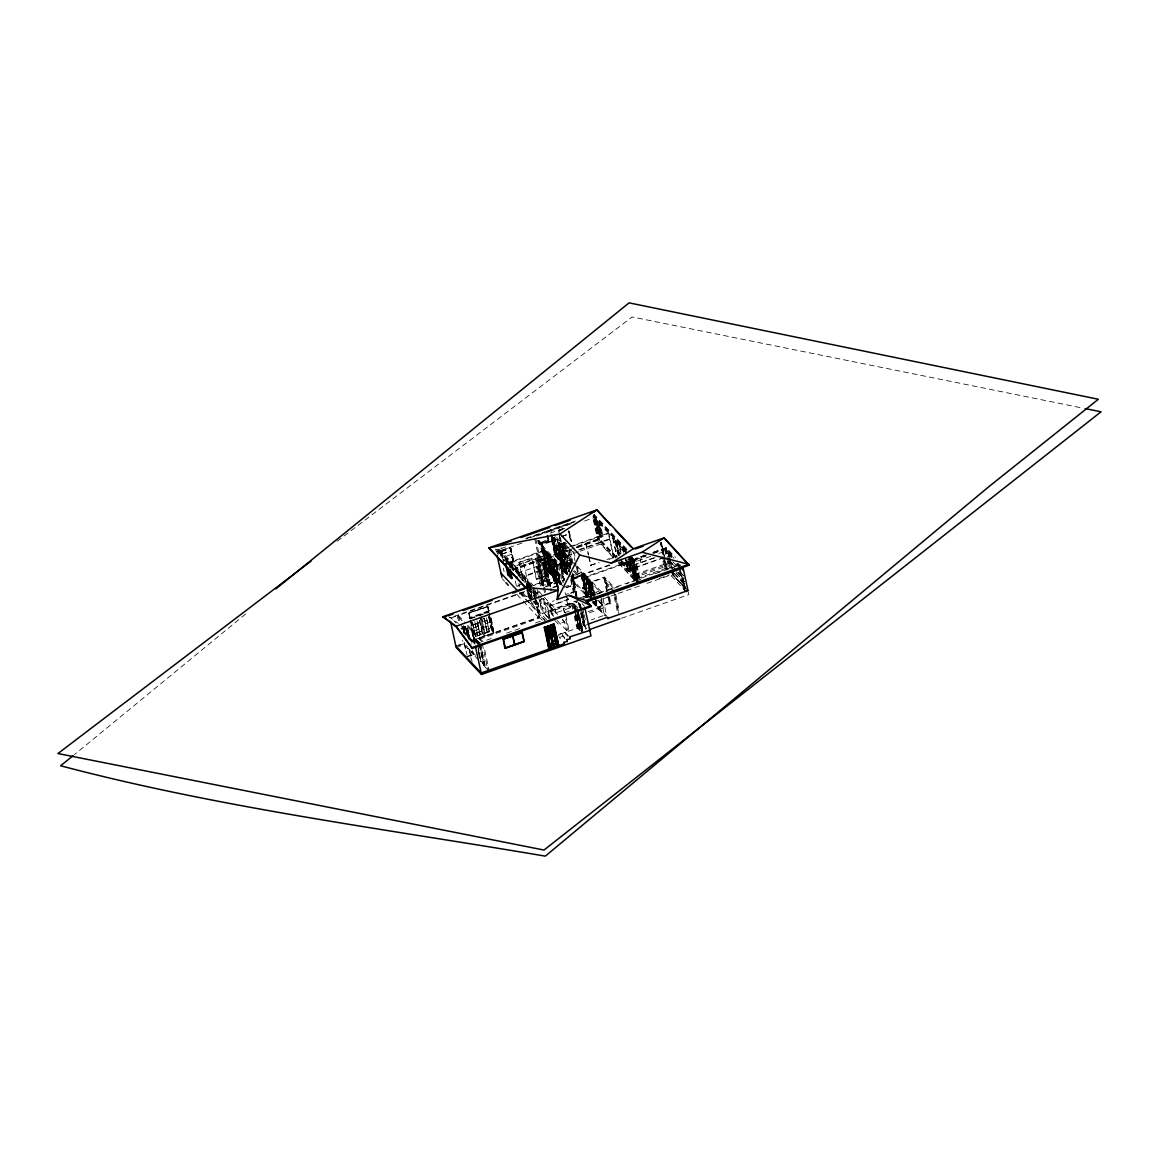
<?xml version="1.0" encoding="UTF-8"?>
<svg xmlns="http://www.w3.org/2000/svg" width="1159" height="1159" viewBox="0 0 1159 1159"><rect width="100%" height="100%" fill="white"/><g stroke="black" fill="none" stroke-linecap="round" stroke-linejoin="round"><path stroke-width="0.75" stroke-dasharray="5 3.75" d="M545.527 561.564L545.961 560.681M549.728 566.345L550.09 565.606L550.351 566.36M550.597 565.491L551.394 565.78M555.784 549.598L556.016 549.25M556.45 549.409L556.074 549.352M557.537 548.772L556.726 549.004M556.74 548.685L556.914 549.265M556.726 574.994L557.551 574.835M558.595 574.14L558.073 574.893M558.087 574.864L558.232 574.618M561.941 555.538L562.245 555.712M562.55 554.915L562.825 555.523M563.013 564.042L562.129 563.955L564.027 563.622M570.967 549.873L555.885 555.19L563.593 564.172L567.838 567.91L569.562 567.316L564.346 543.194L568.113 547.222L571.836 564.447M563.245 563.404L566.534 567.577M563.926 563.26L564.129 563.853M576.602 620.587L577.182 620.529M576.863 619.877L577.269 620.355M577.588 620.051L577.79 619.616M578.211 619.413L577.761 620.181M590.09 593.292L590.279 593.22M591.409 592.626L591.858 593.408M632.09 570.04L631.655 570.692M640.304 562.274L641.478 555.61M632.466 569.141L632.727 570.185M481.26 627.584L481.724 626.932L481.985 628.106M482.216 628.062L481.246 627.077L481.579 627.787M481.449 627.642L482.216 627.367M482.014 627.526L481.115 627.265L481.811 627.99M482.332 627.106L482.593 626.411L483.433 627.555L482.506 626.555M483.042 626.657L482.434 627.265L483.767 627.57M482.825 627.28L482.941 626.686M546.541 574.053L547.57 575.11M546.758 575.139L546.816 574.096M547.193 575.342L546.541 574.299M551.264 582.991L550.395 583.339L550.858 582.731M551.467 583.585L550.626 582.716L550.655 583.614M550.221 582.963L551.235 583.803M551.264 583.614L550.96 583.151M550.597 583.542L551.336 583.238L550.322 583.064M550.641 583.339L550.931 583.412M582.847 587.743L583.412 587.874M583.397 588.569L582.6 588.221C584.266 587.99 582.238 588.671 583.122 587.555M582.673 587.932L583.412 588.366L583.078 587.7M583.354 588.424L582.644 587.468M664.31 560.449L665.614 566.476L636.986 576.574L633.089 571.561L633.162 572.372M467.656 636.421L466.7 630.742L468.395 639.116M553.365 537.848L557.928 558.957L553.365 537.848L554.48 537.457L559.377 558.768M556.32 562.81C548.352 554.668 559.696 563.651 555.378 562.767M560.768 552.119C564.303 553.582 557.783 546.512 559.435 549.395L564.042 570.59L562.637 570.648M565.462 556.972L566.621 556.566L562.999 552.843L566.621 557.146L565.549 557.508L561.84 553.263L565.809 557.32M586.164 579.572L591.018 600.898M590.757 584.469L595.625 605.795M629.38 558.131L632.872 561.854L635.465 560.927L632.886 561.738L637.74 583.064M469.525 639.507C471.438 634.176 459.138 614.878 465.425 634.306M547.83 569.866L546.324 569.953L541.746 548.25L546.7 570.257L547.83 569.866L542.905 547.845L546.628 551.814L550.989 573.27L555.089 577.501M566.621 574.893L559.333 542.05L563.071 546.019L567.417 567.475M591.177 600.304L586.729 579.471L582.716 575.501L586.164 579.659C591.264 578.5 577.472 570.561 587.294 579.268M482.622 626.773L483.332 627.425M547.12 575.328L546.44 574.386L547.57 574.951M547.367 574.661L546.512 574.473M489.344 610.807L469.554 618.471M558.537 589.859L551.351 556.595L549.105 554.205L536.631 558.595L541.847 582.716L554.321 578.327L556.566 580.717L553.828 581.659L549.96 559.725L542.354 562.347L547.077 584.049L548.091 584.281M553.814 568.156C531.706 576.269 557.291 565.94 553.35 568.939L558.377 590.539M570.692 568.547L569.982 562.463L560.348 565.911L563.593 580.905M574.864 565.099L581.601 572.285L586.816 596.407L585.976 597.291L581.659 574.893L571.981 578.312M550.395 560.203L542.803 562.825L547.526 584.527L543.484 562.999L549.453 560.898M578.24 619.746L577.675 619.572M591.336 593.712L590.409 592.524L590.989 593.466M592.698 595.06L591.698 593.901L592.727 594.958M630.757 560.739L632.959 570.561M630.482 561.115L631.365 560.884A5.65 1.333 70.6 0 1 632.582 562.173L632.8 563.593M245.592 614.053L74.524 754.552M337.139 541.267L632.148 316.958L1081.579 407.852M582.716 587.497L583.354 587.932M554.016 581.572L548.685 553.77L545.527 550.395L537.573 553.191L542.789 577.312L545.947 580.688L554.828 577.269M585.73 596.755L581.63 574.864M526.273 538.283L544.933 531.72M546.628 531.126L575.458 520.971M525.606 538.877L573.27 522.101M498.877 554.292L497.762 549.12L501.166 547.917M530.156 537.718L574.458 522.115M500.717 556.074L499.239 549.178L507.57 546.251M549.612 531.445L535.299 536.487L540.5 560.608L547.656 568.214L561.97 563.173L554.828 555.567L550.351 534.893M570.779 523.984L550.67 531.068L555.451 536.168M521.999 543.035L496.4 552.046L495.748 549.033L530.387 585.947M550.09 533.14L564.404 528.098M584.571 520.999L594.755 517.407L627.381 552.162M558.29 530.619L564.665 528.374M564.766 528.49L558.044 530.344M501.065 551.206L511.018 548.279L513.959 561.84L506.005 564.65M559.015 531.373L561.782 529.822M501.47 551.641L511.018 548.279M593.93 520.087L594.987 519.725L598.667 523.636L601.593 537.197L600.536 537.573L596.856 533.662L593.93 520.087L600.101 526.708M595.668 519.898L597.291 526.085C604.476 537.037 599.174 520.362 595.784 519.435L598.71 533.01M501.746 554.118L510.757 550.931M501.775 554.234L510.786 551.061M553.35 537.95L554.48 537.559M538.008 540.645C536.66 551.481 561.956 531.851 539.181 543.441M538.66 543.658L548.569 540.673M548.511 540.427L538.921 543.933L537.617 537.892M539.225 544.252L549.178 541.325L539.63 544.687L538.254 539.732M561.478 536.53L568.982 533.879L568.316 530.808M511.554 554.248L502.6 557.682M561.579 536.631L569.083 533.995M598.667 523.636L597.609 524.013L600.536 537.573M561.536 536.776L568.982 533.879M540.311 544.846L541.383 544.469L546.599 568.591L545.527 568.968L540.311 544.846L545.121 549.96L550.337 574.082L536.284 579.022L531.72 557.928L518.986 562.405L522.796 579.993M538.863 540.297L542.441 544.107L556.755 539.051L563.549 570.865M550.38 573.372L547.164 570.069L541.789 544.904L557.16 539.5L561.55 544.165M597.291 526.085C607.649 539.399 591.496 515.914 598.71 532.618L602.187 536.313L600.565 530.127M503.165 560.637L512.177 557.465M503.18 560.768L512.206 557.595M506.382 560.623L507.439 560.246L511.119 564.158L511.858 567.562M560.029 537.312L566.765 568.287L561.999 569.967L565.447 573.792L558.174 542.455L563.028 564.404M506.005 561.173L506.411 564.346M543.223 548.656L542.021 549.076L545.281 552.669L546.483 552.148L543.18 548.671L546.425 552.264M561.724 546.874L562.926 546.353L559.623 542.89L558.464 543.296L561.724 546.874L567.736 575.038M542.18 549.337L543.31 548.946M558.609 543.557L559.768 543.194M503.948 563.955L512.973 560.782L510.047 547.236L500.862 550.989L502.905 559.681M564.491 542.644L561.492 543.701M503.441 564.172L512.988 560.811M565.751 542.224L560.97 543.904L558.768 533.734M506.802 563.216L545.121 549.96M506.976 563.433L513.336 561.188L510.308 547.512L500.76 550.873L502.224 557.653M504.006 564.766L513.959 561.84M561.536 544.513L564.723 543.383M513.451 570.967L511.583 562.347L536.516 553.567L539.674 556.943L544.889 581.065L533.256 585.15M570.779 564.824L567.055 547.584L563.694 544.006L558.247 545.918L561.622 549.496L566.838 573.618L566.331 573.039M566.722 543.267L561.941 544.947L560.478 538.167M598.71 532.618L602.39 536.921L599.464 523.361M598.667 532.749L602.129 537.023L603.057 536.689L600.116 523.129L599.189 523.448L602.129 537.023M596.856 533.662L597.928 533.285L601.593 537.197M599.377 532.778L598.45 533.097L595.523 519.536L596.45 519.203L599.377 532.778L603.057 536.689M508.598 565.056L509.525 564.723L510.25 568.055M511.119 564.158L510.061 564.534L510.786 567.924M509.482 564.868L505.585 560.898L509.482 564.868L510.163 568.011M546.526 551.843L551.742 575.11L554.161 577.399L549.728 556.465L547.338 554.031L551.858 574.951M562.97 546.063L568.33 571.387M566.809 567.591L562.289 546.671L558.087 542.499M556.378 549.105L555.654 549.54M562.912 570.981L557.957 548.975L564.361 579.022M518.986 562.405L532.126 558.363L536.689 579.457L541.731 577.689L544.889 581.065M549.076 556.682L546.237 553.176L551.293 575.154L552.423 574.734M546.628 553.973L547.816 553.553C555.827 561.956 541.34 545.759 550.192 556.306M561.883 552.003L559.435 549.395L558.232 549.815L560.681 552.524L558.406 550.119M546.773 554.234L547.903 553.843M558.392 550.076L559.507 549.67M511.583 562.347L514.755 565.722L539.674 556.943M537.573 553.191L540.731 556.566L548.685 553.77M561.622 549.496L567.055 547.584M569.793 546.628L608.287 533.068L613.502 557.189L606.954 559.493M516.653 573.039L515.161 566.157L535.574 558.971L538.24 561.796L543.441 585.918L556.972 581.152L560.232 584.629L551.8 587.599M567.244 574.053L562.028 549.946L568.794 547.555L573.183 552.235L575.038 560.855M573.227 545.99L608.692 533.502L612.676 537.747L616.776 556.697M512.829 568.982L568.794 549.265M577.283 546.28L599.319 538.515L616.617 556.943M512.09 569.591L569.982 549.207M576.791 546.816L598.913 539.022L616.095 557.32M513.205 569.634L574.56 548.033M576.269 547.425L598.421 539.63L617.848 560.319M576.458 547.526L586.005 544.165L588.7 555.147M536.631 558.595L538.892 560.985L551.351 556.595M512.785 570.373L539.442 560.97L546.599 568.591M540.5 560.608L554.828 555.567M577.675 547.512L597.769 540.442L613.502 557.189M538.24 561.796L551.756 557.03L555.016 560.507L560.232 584.629M552.075 534.835L556.711 556.016L555.465 556.349L551.351 537.747M562.216 554.06L563.419 553.64L566.476 556.899M562.376 554.321L563.491 553.915M516.19 571.068L517.247 570.692L520.927 574.603L522.231 580.645M545.599 561.536L546.106 560.855M563.346 555.219L562.463 554.726L563.231 554.973M578.906 549.641L612.676 537.747M555.19 563.231L552.365 559.71L557.305 581.615L558.551 581.282L553.625 559.261L558.058 581.557L553.466 560.565L555.929 563.042L553.654 560.492M579.833 549.888L613.082 538.182L626.411 552.64M552.742 560.507L553.944 560.087L556.392 562.694M558.363 558.58L553.915 537.747M554.031 560.362L552.901 560.768L557.421 581.673M557.885 558.87L559.116 558.537M517.421 573.314L578.471 551.8M580.166 551.206L600.521 544.049L613.879 558.276M540.558 586.005L536.458 567.041L555.016 560.507M566.519 556.61L569.504 569.909M542.035 586.063L537.935 567.113L555.436 560.942L558.29 563.998L562.39 582.948M625.932 552.684L614.893 540.934L613.835 541.311L624.86 553.06M519.333 575.168L518.406 575.501L520.71 577.964M520.927 574.603L519.855 574.98L520.507 577.993M615.588 541.108L618.037 551.133L620.398 553.654M515.161 566.157L524.346 575.951L539.732 570.532L543.078 586.034M537.935 567.113L540.789 570.156L558.29 563.998M541.789 544.904L559.348 563.622L569.953 559.884L571.068 565.056M529.605 598.783L524.766 576.385L570.358 560.319L573.734 563.911M562.984 564.259L562.637 564.114M563.144 564.462L564.274 564.056M621.05 553.423L619.399 544.788L620.949 551.597M546.7 571.286L554.292 568.663L546.744 571.329L549.989 586.338M563.636 579.674L560.753 566.345L570.474 562.97L561.478 566.693M570.735 565.838L569.982 562.463L560.304 565.867L561.767 566.852L569.808 563.984L561.289 566.36L564.303 580.311M549.801 573.531L551.018 573.256M566.258 567.78L567.374 567.388M550.148 573.893L545.469 552.22L549.859 573.662L551.307 573.473M566.592 568.098L567.751 567.693M517.827 585.527L523.549 583.513M528.881 595.972L532.676 599.435L529.895 586.628L526.012 582.658L530.909 587.874M531.546 585.918L527.867 582.006L526.809 582.383L529.735 595.943L533.415 599.855M623.136 548.772L623.6 552.249M516.798 586.468L519.667 585.454M542.789 577.312L550.742 574.516L551.293 575.154L545.527 550.395M568.91 568.113L563.462 570.025L564.042 570.59M618.037 551.133L620.456 553.901M557.856 574.256L558.638 574.299M557.537 575.081L556.668 574.835M565.969 573.169L563.375 570.808L558.87 549.96M565.186 573.386L566.708 573.343M573.328 571.329L574.661 570.865L579.051 575.545L609.446 564.839M588.671 556.479L590.568 565.259L598.754 562.376M530.561 586.686L540.789 583.078L543.441 585.918M590.568 565.259L599.16 562.81M608.997 559.348L613.908 557.624L608.692 533.502M664.411 561.318L666.295 568.736L667.222 568.403L661.325 542.398L660.384 542.731L662.919 554.451M661.673 542.789L660.746 543.107L663.339 555.074M532.865 588.584L449.735 617.848L449.576 617.095L458.24 623.325M541.847 582.716L544.093 585.107L548.294 584.223L543.803 563.187M462.166 620.934L457.312 615.762L451.213 617.906L456.067 623.078M459.515 620.673L458.37 615.386L531.691 589.569M548.149 583.991L554.045 581.905L547.497 552.742L552.379 574.661M569.924 576.4L581.601 572.285M576.313 598.305L571.401 576.458L582.006 572.72L600.492 592.408M469.859 617.95L468.627 612.821L488.127 606.534L469.033 613.256L469.699 617.79M468.787 612.981L487.867 606.258L489.199 611.503L487.722 606.099M529.156 595.885L536.559 603.969L535.632 604.288L533.357 590.496M545.498 586.44L564.158 579.877M545.759 586.932L564.085 580.485L554.697 537.095M574.009 571.677L578.399 576.356L609.982 565.23M572.43 578.79L582.108 575.371L572.387 578.747L582.108 575.371L586.787 597.044L585.744 596.784M573.154 578.993L581.238 576.153M559.696 584.078L561.217 584.035L556.537 562.361L561.217 584.035M573.357 579.225L581.456 576.385L585.628 597.218M623.136 562.115L630.424 569.88L628.656 563.013L625.121 559.246L626.613 566.2L625.281 559.044M526.302 596.581L541.673 591.162M583.252 576.559L584.382 576.168L588.656 596.726M645.172 555.031L635.465 558.45L639.913 579.051L626.425 583.861M653.27 552.191L666.222 547.627L675.494 557.508M526.809 589.67L528.272 596.465L529.199 596.132L526.273 582.571M529.735 595.943L530.793 595.567L534.473 599.493M552.698 587.874L560.652 585.063L555.436 560.942M646.389 554.973L635.06 558.957L640.072 581.919M652.865 552.684L665.817 548.135L674.277 557.146M488.316 610.822L487.403 606.621L488.461 610.996L470.163 617.428L469.105 613.053M630.496 560.826L631.452 560.724A5.896 1.391 70.6 0 1 632.321 561.666L632.51 562.173A5.65 1.333 70.6 0 0 631.264 560.884L630.96 560.666M577.385 566.302L586.845 576.371L633.509 559.942L637.609 578.892M645.896 555.581L634.567 559.565L639.044 580.239M653.995 552.727L665.324 548.729L673.901 557.928M591.351 595.755L587.251 576.805L646.157 556.059M652.894 553.698L664.672 549.54L671.814 557.16M470.047 618.457L488.736 611.88M488.953 612.097L469.83 618.355M628.656 563.013L625.063 558.986M470.511 618.805L488.794 612.358M563.911 587.034L573.719 583.571M587.396 578.848L591.8 598.957M650.692 556.334L636.117 561.463L631.945 557.175L637.45 582.847L631.829 556.899M658.776 553.495L666.874 550.641L673.843 558.261M566.099 587.512L574.111 584.672M586.845 576.371L591.858 600.275L587.207 580.152M592.263 598.768L588.265 579.775L591.959 584.049L594.161 594.625M566.244 587.743L575.574 584.44L586.816 596.407M588.685 580.558L587.497 580.978L590.757 584.556L591.959 584.049L588.265 579.775M588.772 580.847L587.642 581.238L591.061 585.049L588.294 582.731M653.806 557.798L632.162 565.418L634.625 568.026L663.643 557.798M654.98 557.74L633.089 565.462L635.031 567.519L661.977 558.03M669.699 559.956L668.207 552.988L668.989 552.713L669.641 555.726L672.104 558.334M481.956 619.181L484.187 618.399M540.471 599.565L543.383 598.537L550.525 606.157L547.613 607.186L540.471 599.565L543.267 612.503L550.409 620.123M587.251 576.805L591.742 581.601L604.476 577.11L614.27 587.555M468.337 638.073L466.889 631.061L462.876 627.164L466.526 631.191L467.642 630.786L462.47 626.382L467.048 631.09M460.905 628.25L467.005 626.106L470.047 640.174M595.132 595.813L592.148 582.035L603.825 577.921L613.212 587.932L677.262 565.375M471.713 631.104L467.425 626.541L461.325 628.685L465.614 633.249L471.713 631.104L474.364 643.419M589.004 583.701L591.539 593.046M482.303 621.63L489.373 619.457M473.017 625.063L480.043 622.745M536.081 603.448L534.038 600.884M589.714 584.469L592.408 593.683L590.105 591.206L592.93 593.495L590.395 591.09M591.988 583.745L595.233 598.754M620.195 562.014L628.772 571.141L629.844 570.779L627.352 559.261M620.514 559.884L630.366 570.59L631.293 570.257L628.801 558.739M587.106 580.181L591.481 584.397L588.207 581.036M534.632 601.173L537.095 603.781L538.153 603.404L537.414 600.014M632.93 570.489L635.436 573.198L632.09 570.561M631.814 570.344A8.924 2.101 70.6 0 1 632.292 570.923L632.133 571.126A3.723 0.884 70.6 0 0 631.916 570.894M575.516 591.467L568.939 593.799L575.617 591.481L574.792 589.859M618.732 563.448L634.524 580.268L632.713 571.735L633.35 572.285M473.625 627.917L480.463 625.512M489.996 622.311L483.158 624.715M466.526 631.09L467.714 630.67M539.674 600.261L540.789 605.447L554.219 600.71M591.626 587.656L588.888 585.585L591.655 587.816M607.215 591.785L605.302 582.991L606.374 582.615L614.024 590.771M483.535 627.323L490.605 625.165M481.811 641.869L472.119 631.539L466.019 633.683L474.509 642.723M474.248 630.771L481.086 628.352M635.045 574.502L663.672 564.419L665.614 566.476M671.061 562.26L674.784 566.432L671.119 562.506L671.771 565.52L676.726 570.996M589.438 591.322L588.569 590.395L589.525 591.698M590.134 591.264L593.089 594.929L592.249 594.118M592.235 590.51L589.54 588.584L592.278 590.67M564.245 612.198L563.491 608.692L571.981 605.693L573.097 606.896L551.452 614.357L549.598 605.809L568.432 599.189L570.271 607.722L567.852 605.143L566.085 596.986L568.504 599.565L549.685 606.186L557.769 614.806M633.654 576.255L664.411 565.418L667.946 569.185M490.996 627.758L484.187 630.322M474.857 633.611L481.898 631.293M590.206 592.944L590.496 593.683M637.073 580.746L634.132 578.269L636.943 580.471M629.178 558.696L633.611 578.66M538.08 612.705L535.386 596.957M579.645 598.015L599.261 591.104M633.509 578.689L636.465 578.08M583.252 597.146L598.942 591.626L600.043 592.8L585.918 597.769M636.899 578.573L666.86 568.026L665.338 560.999M543.383 598.537L546.106 611.097L543.18 612.126L550.337 619.746L547.613 607.186M586.758 597.001L581.181 575.675M484.65 633.176L491.822 630.655M548.946 617.979L547.454 611.083L551.974 609.504L553.451 616.385M538.486 591.003L554.886 608.475L579.239 599.898M582.499 598.739L611.546 588.511M481.13 616.284L484.824 633.365L492.024 630.873L488.33 613.777M678.001 565.635L678.087 566.548M529.982 600.492L542.224 613.56L576.168 601.608M589.279 596.943L619.674 586.237M655.11 573.748L661.861 571.373M663.556 570.779L680.434 564.839M636.001 580.92L641.057 579.138M567.852 605.143L577.733 601.666M547.454 611.083L548.584 612.285L572.705 603.781L576.994 608.359L578.066 607.982L573.777 603.419L577.124 602.231M455.82 645.998L464.31 642.999M471.018 640.637L539.486 617.11L470.366 641.449M474.784 639.609L493.473 633.017M458.819 645.52L464.455 643.535L467.512 646.794M456.153 647.504L464.629 644.505M471.423 642.115L539.268 618.225L532.879 589.149L537.646 594.248M475.654 640.927L476.813 640.565M577.993 609.663L574.994 606.592L577.906 609.692M574.907 612.01L573.922 606.968L577.863 609.996L582.586 631.365M574.371 608.055L575.487 607.664M659.471 578.37L669.236 574.936M594.495 601.84L616.53 594.074M618.225 593.48L641.97 585.121M646.954 583.354L670.206 575.168L672.292 575.878M477.247 643.491L480.29 642.405M491.373 638.508L482.883 641.506L464.498 621.919M506.657 633.133L520.246 628.337M535.53 622.962L540.63 621.166M564.419 612.792L569.504 610.996M594.263 602.622L593.495 601.912M467.251 648.011L467.961 648.301M673.089 575.603L673.886 575.328L673.234 572.314M595.262 605.433L596.407 605.07M594.509 601.956L595.32 605.563L596.784 605.375L595.596 600.42M601.101 599.58L604.375 615.255L591.365 619.848M602.115 605.114L598.71 601.188M607.881 596.711L609.359 603.549L610.938 603.723L610.011 602.738L597.291 607.215L595.103 597.102M471.409 651.981L472.148 651.662M471.38 652.416L472.437 652.039M609.359 603.549L597.696 607.664L595.509 597.537M588.091 611.677L602.202 606.693L603.303 607.867L587.613 613.386M565.751 615.154L569.17 630.989L568.055 629.786L566.461 630.351L564.621 621.803L558.247 624.049L554.248 619.79M466.99 656.385L473.089 654.241L472.336 650.721M467.41 656.82L473.495 654.676L477.798 659.239M577.776 620.311L577.863 619.732M574.256 616.255L576.53 626.802L583.962 624.194L584.701 626.135L581.76 612.56M685.563 590.032L683.491 589.308L678.971 568.446M580.702 612.937L583.31 624.991L584.368 624.629M480.753 661.644L476.378 639.42L479.493 642.723M584.933 625.223L583.614 625.324L581.007 613.256M568.417 635.813L565.041 632.22L558.551 634.509L559.551 638.479M559.942 634.234L577.921 627.903L581.166 631.38M584.281 625.701L587.541 624.542M575.371 613.633L578.616 628.642M579.674 628.265L578.892 628.975L575.806 614.821M575.096 606.563L580.022 628.584L578.515 628.671M564.94 638.942L562.187 634.857L565.375 633.727L567.794 636.32M562.521 636.363L559.333 637.479L561.753 640.058M484.81 665.15L484.071 665.469M483.752 665.686L479.507 644.65L475.132 639.869L475.842 643.202M487.896 670.018L483.709 665.599L485.201 665.498L480.521 643.824M621.499 618.298L688.866 594.567L688.287 591.887M554.045 581.601L555.089 581.861L549.105 554.205M574.545 584.846L572.589 572.937M474.364 639.435L470.511 624.629M633.22 569.735L632.437 569.301L633.422 571.039M550.482 582.948L551.09 583.194M482.81 627.57L482.202 626.802M630.815 560.811L630.989 560.898A5.896 1.391 70.6 0 1 631.858 561.825L632.669 563.173M560.753 566.345L561.492 566.722M542.354 562.347L543.817 563.332L549.308 560.739M571.952 578.269L573.459 579.196M469.062 617.95L469.801 618.327M582.832 588.468L582.426 588.004M631.38 560.884L632.278 561.825A5.824 1.376 70.6 0 0 631.264 560.869M668.207 552.988L673.234 558.174M678.131 563.39L680.579 565.998M669.859 555.885L667.41 553.278L666.338 553.654L668.801 556.262M677.204 563.723L679.652 566.331M676.928 563.578L680.608 567.504M676.146 564.085L678.594 566.708M672.742 561.622L677.754 567.084M683.361 575.559L679.696 571.648L683.303 575.588M677.827 572.082L684.013 578.587M676.653 571.025L671.814 565.78L672.466 568.794M677.885 572.329L684.013 578.863M676.088 572.734L683.506 580.543M676.132 572.981L684.781 582.093M674.335 573.386L685.433 585.107M674.393 573.633L685.491 585.367M685.853 588.062L673.263 575.415L685.317 588.25L684.216 583.151M671.756 573.256L687.997 590.554M685.476 588.613L673.22 575.559L672.162 570.315M671.177 575.719L686.505 592.061M626.947 549.38L594.103 514.393L600.521 544.049M626.541 549.888L593.698 514.9L598.913 539.022M626.048 550.496L593.22 515.509L598.421 539.63M625.498 551.09L615.69 540.659L618.892 555.451M631.162 557.131L634.842 561.057M608.287 533.068L592.568 516.32L597.769 540.442M631.104 557.378L633.509 559.942M631.597 558.725L634.045 561.333L637.841 578.921M633.611 561.666L630.119 557.812L634.726 578.805M628.83 557.03L633.408 561.738M632.988 561.709L629.279 557.798L633.886 578.993M617.269 547.599L623.281 553.988M598.015 529.417L601.492 533.111M598.044 529.533L601.521 533.227M625.324 558.899L628.598 562.767L627.874 559.391M620.195 554.002L617.834 551.481L618.863 554.929M626.121 562.564L629.656 566.331M626.15 562.694L629.685 566.461M632.713 570.619L635.233 573.27M632.973 571.648L635.625 574.313M632.713 571.735L635.451 574.313M623.948 562.419L631.293 570.257M620.775 559.797L630.641 570.489L628.12 558.884M621.267 561.637L629.844 570.779M621.094 561.709L640.434 582.325M621.007 562.55L637.218 580.051M619.065 561.622L638.609 582.441M634.161 578.153L636.87 580.818M634.35 578.819L636.682 581.296M618.298 562.303L637.551 582.803M570.88 540.934L568.678 532.068M558.71 530.88L559.275 533.85M605.302 582.991L612.966 591.148L617.53 612.256L618.587 611.88L614.4 592.539M570.503 550.192L573.14 563.839M556.639 537.428L562.622 543.803L568.591 571.59M559.594 542.89L562.854 546.483M559.304 543.368L565.766 573.241L559.174 543.354L562.26 546.773M562.028 549.946L576.211 565.041M592.148 582.035L601.55 592.032M569.953 559.884L556.784 545.846L564.404 543.064L561.333 544.295L559.015 533.951M587.352 579.152L584.295 575.878L583.107 576.298L587.772 597.479M559.362 549.424L561.811 552.119M588.613 580.587L591.887 584.165M559.145 549.801L561.449 552.249L558.957 549.873M563.129 554.045L566.041 557.146L569.055 571.097M584.02 576.298L586.918 579.399L591.452 600.304M588.41 580.978L591.525 584.295L593.727 594.755M562.926 554.118L566.012 557.247L568.852 571.155M586.889 579.5L583.817 576.371L588.41 597.363M557.856 549.018L561.217 552.423M588.613 582.861L590.757 585.15M569.547 563.274L570.735 567.258M569.359 563.926L570.112 567.374M589.178 585.483L591.365 587.917M589.801 588.323L591.974 590.771M589.496 588.439L591.641 590.713M598.87 601.13L602.202 604.679M556.248 556.161L558.522 558.58M584.542 586.526L584.556 586.831M566.765 568.287L562.376 563.607L547.005 569.026L547.714 569.793M537.805 540.659L541.383 544.469M571.401 576.458L572.416 577.544M593.944 601.637L594.886 602.825L593.886 601.651M570.923 577.935L588.786 597.015L583.977 575.067M592.466 600.927L606.765 616.153M563.665 570.721L557.16 539.5M595.958 605.128L595.219 601.666M546.048 552.394L542.934 549.076L547.338 570.141M593.669 603.071L595.842 605.273L595.016 601.738M542.745 549.149L546.019 552.495L541.644 548.279M592.8 602.434L605.708 616.197M546.237 553.176L549.598 556.595M552.365 559.71L555.726 563.115M571.126 579.703L575.168 584.006L573.922 584.73M592.119 602.057L604.375 615.255M549.482 560.492L554.48 582.064M553.437 569.533L558.116 590.568M582.137 603.68L584.571 606.273M554.755 577.298L564.563 587.743M547.468 569.982L542.905 547.845M557.885 581.499L560.275 583.933L555.755 563.013M545.527 568.968L550.337 574.082M565.998 596.61L568.432 599.189M536.458 567.041L539.732 570.532M551.003 582.716L551.322 583.484M574.241 607.794L576.704 610.402L581.181 631.423M583.31 624.991L588.308 630.322M563.491 608.692L565.375 613.401M580.022 628.584L578.993 627.526L584.02 625.759L581.05 611.981M579.645 628.714L576.892 614.893M579.457 628.772L576.631 614.763M576.53 626.802L581.948 632.568M501.079 551.032L503.614 562.39M499.239 549.178L511.177 561.912L512.292 567.084M524.766 576.385L533.343 585.512M497.762 549.12L534.313 588.062M531.068 585.73L496.66 549.076L497.776 554.248M549.598 605.809L557.682 614.429M562.303 619.341L564.621 621.803M562.39 619.717L564.694 622.18M538.834 595.509L551.974 609.504M515.654 571.257L519.275 575.313L515.393 571.344M502.484 558.537L504.918 561.13M509.83 566.36L513.495 570.271M521.869 579.196L530.242 588.12M532.691 590.728L533.517 591.597M530.503 590.018L534.009 593.843M527.794 589.207L534.994 597.073M557.218 620.514L566.461 630.351M527.519 589.294L534.719 597.16M540.789 605.447L546.106 611.097M528.243 592.626L531.735 596.45M535.704 600.797L538.153 603.404M528.939 596.233L532.618 600.145M533.835 601.449L536.298 604.056M528.272 596.465L531.952 600.376M533.183 601.68L535.632 604.288M522.752 592.8L528.475 598.899M562.187 634.857L564.621 637.436M521.666 593.147L526.432 598.218M531.199 603.303L546.889 620.022M520.304 592.828L526.447 599.377M527.678 600.681L538.732 612.459M519.333 592.742L545.078 620.152M545.034 620.673L538.08 613.27L539.949 612.618L536.588 597.117M538.949 616.718L542.557 620.572M502.151 578.689L504.629 581.325M517.001 594.495L521.956 599.768M523.187 601.086L539.268 618.225M492.024 630.873L488.562 616.516M493.879 633.162L490.793 617.486M493.27 632.785L489.272 613.357M489.199 631.365L486.461 617.428M487.142 632.09L484.346 618.341M477.595 623.281L480.275 634.842L477.465 623.499M484.824 633.365L481.898 619.732M475.364 624.064L477.653 635.436M482.463 633.915L475.291 636.436L472.249 622.397M482.26 633.814L479.348 619.935M484.361 636.508L480.014 617.211M458.37 615.386L463.267 620.616M475.422 636.219L472.626 622.47M463.629 625.961L467.859 630.337L470.003 641.217M476.291 639.464L479.391 642.767M476.639 640.275L480.304 644.274M467.178 630.974L463.687 627.251L464.802 632.684M476.349 640.739L478.681 643.216M474.915 639.449L479.71 644.578L484.274 665.396L480.855 661.586M475.509 640.666L479.189 644.578M463.006 631.988L475.06 644.824M472.177 651.706L475.581 655.386M468.193 648.098L471.612 651.909M467.526 648.345L463.397 643.911L462.629 640.391M471.047 652.097L473.089 654.241M545.005 561.318L544.353 561.869M556.668 555.929L552.51 537.341M481.26 661.354L488.953 669.641L484.013 646.78M461.123 625.396L474.799 643.94M632.061 561.753L632.828 562.593M632.119 562.347A5.65 1.333 70.6 0 0 630.873 561.014A5.65 1.333 70.6 0 1 632.177 562.318L632.597 563.202M632.611 563.071L634.973 573.372M590.931 593.176L591.423 592.669M544.831 561.347L545.02 561.651M577.052 620.239L576.443 620.21M464.035 626.758L463.716 625.932L465.527 634.263M632.742 569.735L632.64 569.228M683.969 581.659L682.738 576.342L683.839 581.702M684.216 583.441L685.346 588.656M680.029 568.069L684.549 588.946M680.449 571.604L684.505 590.395M668.859 552.756L669.757 556.523M669.989 557.972L672.336 568.432M672.698 570.127L673.756 575.371M668.337 552.944L669.221 556.711M669.467 558.16L671.8 568.62M670.076 561.695L672.336 572.126M666.222 547.627L668.163 556.755M668.54 558.493L670.626 568.026M665.817 548.135L668.395 560.087M668.772 561.796L670.989 572.053M665.324 548.729L667.091 557.131M667.468 558.87L669.351 567.562M664.672 549.54L666.889 559.797M667.251 561.507L669.105 570.04M661.325 542.398L664.223 555.798M663.701 556.784L666.295 568.736M662.513 556.624L665.28 569.431M663.02 561.405L663.672 564.419M633.64 561.564L638.16 582.484M633.451 561.637L637.885 582.47M635.19 574.371L636.61 580.905M631.539 558.899L635.726 578.24M630.366 557.421L634.929 578.515M629.917 557.885L634.524 578.877M627.859 558.986L630.366 570.59M626.642 561.275L628.772 571.141M623.035 548.671L623.817 551.945M619.558 555.219L616.356 540.413L615.429 540.746L618.587 555.335M614.893 540.934L618.095 555.74M613.082 538.182L617.182 557.131M615.748 594.393L619.442 611.474M614.69 594.77L618.761 613.56M594.987 519.725L597.928 533.285M606.374 582.615L607.895 589.656M609.417 596.682L610.938 603.723M604.476 577.11L607.055 589.076M608.91 597.609L610.011 602.738M607.591 593.538L609.866 604.085M603.825 577.921L607.519 595.002M603.042 598.928L606.389 614.429M601.13 597.812L603.303 607.867M600.753 600L602.202 606.693M589.076 556.914L590.974 565.708M586.005 544.165L588.279 554.712M591.742 581.601L594.726 595.378M595.654 601.593L596.45 605.172M591.322 584.353L593.524 594.828M590.829 584.44L593.046 595.016M590.308 584.252L592.336 593.712M590.018 584.353L591.858 592.655M588.366 579.746L591.785 594.784M586.237 579.254L590.728 600.666M583.875 575.096L588.613 597.291M582.818 575.472L587.671 597.407M582.006 572.72L587.396 597.175M569.286 531.402L571.488 541.586L568.881 530.967M573.835 551.423L575.328 558.319M577.182 566.925L579.051 575.545M576.53 567.736L578.399 576.356M569.04 534.125L570.402 540.413M582.731 607.939L583.846 613.097M584.223 614.821L585.338 619.993M568.794 547.555L572.14 563.057M582.615 611.793L584.86 622.137M580.369 604.114L581.123 607.635M581.514 609.388L585.831 629.366M580.21 604.274L581.702 611.17M582.064 612.894L584.672 624.947M570.358 560.319L571.488 565.491M573.343 574.096L575.574 584.44M579.906 603.955L581.383 610.836M579.181 603.361L580.673 610.257M572.503 574.125L576.82 594.741M578.776 602.926L579.514 606.374M572.242 574.256L577.37 598.247M578.471 602.593L580.326 611.213M572.068 574.444L577.472 599.638M569.373 563.52L570.503 568.75M572.155 575.864L577.269 599.768M571.966 576.023L576.762 598.783M574.603 590.409L575.53 591.119L565.549 594.567L564.897 591.554M579.543 614.878L583.281 632.104M563.694 544.006L574.676 594.712M577.79 610.112L582.383 631.104M578.182 613.719L581.948 631.162M570.677 579.833L573.662 593.625M578.124 613.517L582.209 632.481M577.124 610.358L581.253 629.482M577.457 613.444L581.528 631.742M561.811 546.468L567.939 574.748M573.777 603.419L574.893 608.576M575.255 610.3L579.355 628.801M562.028 551.67L566.896 575.226M559.333 542.05L566.519 574.922M572.705 603.781L573.821 608.953M575.313 615.849L577.921 627.903M574.994 615.69L577.66 628.004M558.986 543.426L565.447 573.792M571.981 605.693L572.734 609.214M554.596 537.139L559.275 558.812M560.797 566.389L563.68 579.717M559.348 563.622L563.448 582.571M553.437 537.544L558.116 559.217M551.409 534.516L556.219 556.306L551.539 535.646M550.916 535.241L555.581 556.421M555.277 562.81L559.956 584.469M547.874 535.299L549.178 541.325M565.766 619.239L568.055 629.786M547.236 535.777L548.468 540.572M547.048 534.994L548.193 540.268M551.756 557.03L558.942 590.293M557.87 590.279L550.409 555.842L557.74 590.424M549.149 556.277L554.596 581.354M565.041 632.22L565.375 633.727M542.441 544.107L547.656 568.214M547.613 571.575L551.814 590.945M547.381 571.459L550.873 587.497M550.626 587.005L546.251 570.808L550.612 590.858M554.886 608.475L556.378 615.4M538.66 540.166L539.63 544.687M543.339 562.839L547.859 583.759M543.093 562.709L547.685 583.846M540.731 556.566L545.947 580.688M549.888 603.144L552.568 615.574M534.603 538.587L539.442 560.97M538.892 560.985L544.093 585.107M540.789 570.156L545.628 592.553M536.516 553.567L541.731 577.689M543.455 587.758L544.571 592.93M548.584 612.285L549.699 617.457M535.574 558.971L540.789 583.078M537.008 589.438L538.138 594.596M538.5 596.32L542.224 613.56M535.588 591.539L537.052 598.319M534.734 588.497L536.211 595.393M535.067 591.51L535.806 594.958M537.298 601.854L539.529 612.184M534.516 591.901L535.994 598.696M536.356 600.391L537.095 603.781M533.531 588.352L535.009 595.233M533.618 590.395L534.922 596.001M535.299 597.769L539.486 617.11M533.575 590.539L534.589 595.248M529.677 586.57L531.952 596.668M527.867 582.006L528.591 585.396M528.968 587.091L530.793 595.567M523.651 563.173L528.49 585.556M524.346 575.951L526.215 584.556M526.592 586.28L529.199 598.334M519.406 562.839L523.202 580.427M517.247 570.692L518.218 575.212M518.884 583.383L519.638 586.831M514.755 565.722L516.248 572.604M510.612 547.845L513.538 561.405M515.277 580.862L516.392 586.034M507.439 560.246L508.178 563.636M500.5 550.597L501.977 557.392M503.325 568.127L504.078 571.575M491.242 617.95L493.908 633.191L489.706 613.835M489.112 613.618L493.285 633.089M488.765 616.588L491.822 630.771M486.794 620.21L489.315 631.496M484.114 618.095L487.2 632.394L483.955 618.153M480.188 617.399L484.332 636.523M479.536 620.268L482.695 634.147L475.494 636.653L472.51 622.34M482.202 643.636L487.519 668.25M477.073 620.891L480.101 634.9M480.348 644.172L485.099 665.527M479.84 644.462L484.346 665.309M474.741 621.557L477.885 635.683M479.189 644.679L483.94 665.947M476.378 639.42L477.392 643.781M477.812 645.534L481.202 661.369M478.218 649.417L480.101 658.109M478.855 652.923L480.623 661.789M478.667 652.995L479.797 658.225M470.177 620.079L475.002 639.84L470.351 618.747L474.234 640.145L470.96 625.092M472.119 631.539L474.77 643.853M467.425 626.541L471.22 644.129M472.742 651.155L473.495 654.676M467.091 630.989L468.917 639.725M469.815 651.271L472.104 661.832M469.033 649.083L471.307 659.63M463.368 627.309L464.6 632.756M464.006 633.017L462.557 626.338L463.904 633.046M464.368 642.752L467.019 655.067M464.339 644.071L465.86 651.112M457.312 615.762L458.834 622.803M632.104 570.822A3.723 0.884 70.6 0 1 632.321 571.068M590.815 592.684L591.655 593.162L590.786 592.684M553.205 569.214L547.236 571.315L553.205 569.214M479.826 622.499L472.973 624.904L479.826 622.499M481.666 631.047L474.828 633.451L481.666 631.047"/><path stroke-width="1.5" d="M557.088 599.565L558.102 590.293L526.056 587.425L442.941 616.689L456.342 627.077L472.133 648.475L591.177 606.548L586.135 600.507L568.982 595.378L557.088 599.565L579.703 554.973L560 533.98L488.939 547.874L526.258 588.308L488.939 547.874L596.856 509.873L633.307 548.714L664.064 537.877L689.069 565.201L586.324 601.376L586.135 600.507L688.881 564.317L642.057 552.264L611.3 563.1L579.703 554.973M554.726 636.421L555.277 637.247M555.407 636.842L554.567 637.015M555.103 636.392L554.958 636.465M550.8 637.001C556.306 646.215 548.294 651.141 548.25 637.899L550.829 637.03L552.713 645.23L550.061 645.882L552.568 645.07L550.974 637.189L548.424 638.087M555.567 643.694L554.321 636.001L551.597 636.711L553.509 644.94L556.059 644.042L554.147 635.813L551.597 636.711L553.336 644.752L555.885 643.853M550.38 645.78L548.25 637.899L550.192 645.592M275.799 588.888L629.091 302.861L1098.341 399.261L988.497 486.968L545.324 856.139C383.281 828.642 219.775 807.852 60.601 765.766L73.133 755.682M311.235 560.97L57.95 753.538L544.006 850.054L1101.05 411.793L1085.128 408.576M550.902 637.247L548.569 638.058M560 533.98L596.856 509.873L610.416 524.998M611.3 563.1L633.307 548.714M642.057 552.264L664.064 537.877L689.069 565.201M548.96 649.083L545.02 627.671M499.254 545.194L511.047 541.036M521.173 537.472L549.83 527.388M554.886 525.606L570.069 520.261M590.293 513.133L595.364 511.351M512.191 578.384L508.526 574.473L507.367 567.446M511.09 576.443L508.511 574.082L511.988 577.776M505.657 564.52L507.859 574.705L508.787 574.371L507.294 567.461M516.03 577.602L517.03 577.168M635.118 549.018L643.216 546.179M443.129 617.573L446.316 616.458M447.91 615.893L453.01 614.096M463.238 610.489L492.184 600.304M512.626 593.104L524.549 588.902M442.941 616.689L456.153 626.193L558.102 590.293M587.106 601.738L683.115 567.939L687.997 590.554L607.809 618.428M456.153 626.193L471.945 647.591L590.989 605.664L568.982 595.378M548.989 649.127L544.266 627.425L553.988 624.049L558.667 645.722L553.06 624.353M544.817 627.439L551.278 625.165M544.991 627.772L553.988 624.049L558.667 645.722M544.585 627.338L553.336 625.063L557.378 645.491M546.338 628.308L548.178 636.856L554.074 634.784L552.206 626.208L546.309 628.294L551.872 626.208L553.77 634.553L547.946 636.61L546.106 628.077L552.032 626.019L554.045 634.755M546.903 630.931L552.553 628.946M552.669 629.062L546.86 630.786M523.868 641.289L514.828 644.621L512.872 635.972L522.014 632.742L523.969 641.391M505.092 648.171L524.187 641.449M505.194 648.272L524.288 641.55L522.231 632.408L503.136 639.131L504.788 647.838M551.698 636.784L554.321 636.001M588.192 624.078L607.736 617.196L608.055 618.703M589.496 629.569L619.804 618.892M569.489 636.957L589.786 630.395M553.336 644.752L555.914 643.882M566.635 639.58L570.228 638.899L569.895 637.392M563.781 642.216L567.359 641.521L567.041 640.014M557.711 645.824L552.901 624.6M564.187 642.651L564.404 643.651L481.144 672.973L455.82 645.998M450.503 621.369L456.153 647.504L481.478 674.48L590.974 635.914L584.933 607.997M687.084 590.51L687.997 590.554M545.02 627.801L544.266 627.425M615.27 530.17L631.061 547.005M586.324 601.376L591.177 606.548M507.106 567.548L510.626 571.488M507.816 570.865L511.322 574.69M507.859 574.705L511.525 578.616L509.699 570.141M500.963 573.154L517.044 590.293M550.322 627.077L551.945 635.364L550.206 626.961M505.86 582.644L508.337 585.281M554.074 634.784L548.308 636.639L546.526 628.41M545.266 627.801L549.352 648.316M550.018 635.712L548.352 627.613M549.859 635.769L548.236 627.483M547.483 633.625L553.278 631.916L547.743 634.031M549.554 648.881L548.511 648.62L558.232 645.244L557.465 641.869M521.927 632.075L502.832 638.797M681.912 566.592L682.651 570.011M551.916 636.87L553.538 644.839M545.194 629.192L548.207 643.129M510.337 569.808L511.829 576.689M497.153 555.567L501.861 577.298M475.451 646.592L481.478 674.48M471.945 647.591L472.133 648.475M512.713 636.175L503.455 639.275L505.411 647.939L514.553 644.708L512.713 636.175"/></g></svg>
